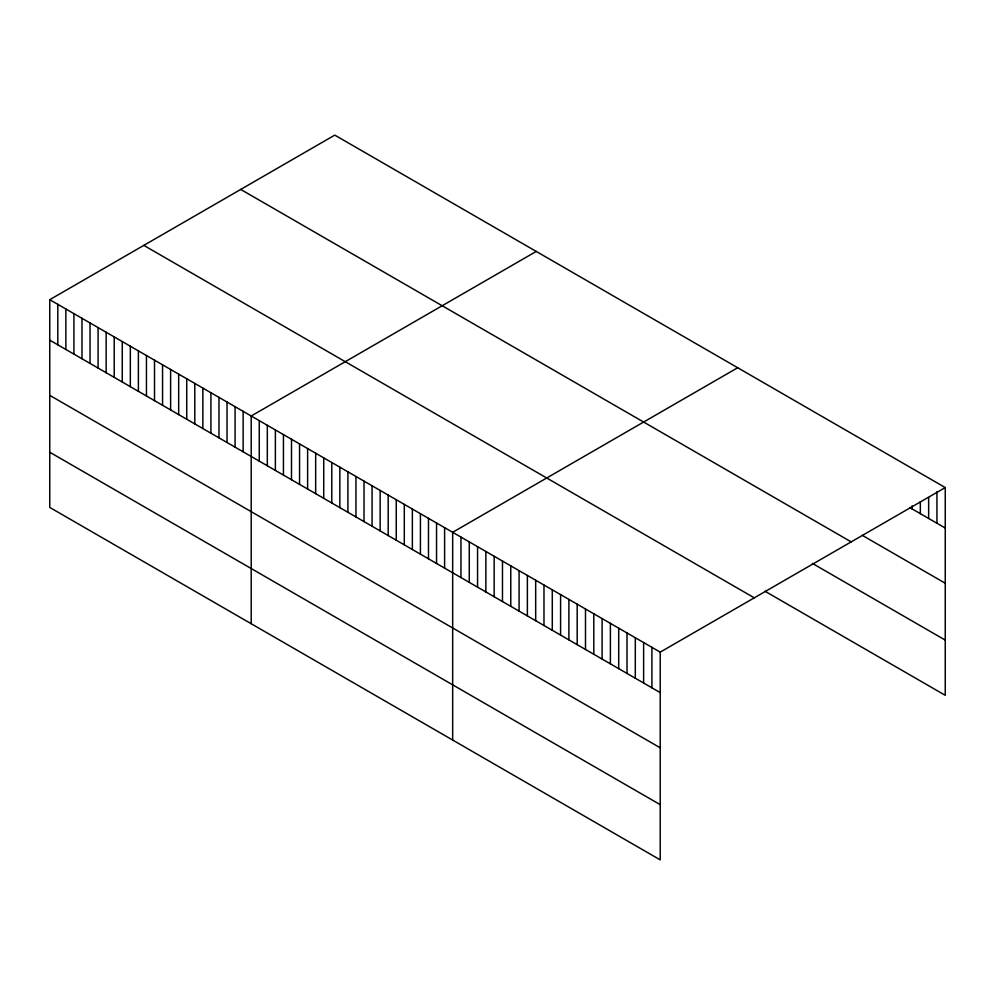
<?xml version="1.0" encoding="UTF-8"?>
<svg xmlns="http://www.w3.org/2000/svg" width="995" height="995" viewBox="0 0 995 995"><rect width="100%" height="100%" fill="white"/><g stroke="black" fill="none" stroke-linecap="round" stroke-linejoin="round"><path stroke-width="1.49" d="M49.75 299.694L660.22 652.135L660.22 859.879L49.75 507.425L49.75 299.694L334.78 135.121L945.25 487.575L945.25 695.306L764.968 591.229M536.243 251.436L251.2 415.997L251.2 623.728M737.693 367.74L452.663 532.3L452.663 740.044M660.22 652.135L945.25 487.575M909.666 507.5L945.25 528.034M862.23 535.31L945.25 583.244M240.728 189.436L851.185 541.877M812.418 563.419L945.25 640.108M143.815 245.379L754.272 597.833M49.75 340.153L660.22 692.607M49.75 395.351L660.22 747.805M49.75 452.228L660.22 804.669M936.942 491.779L936.942 523.246M928.646 497.475L928.646 518.457M920.338 501.667L920.338 513.656M912.042 505.87L912.042 508.868M651.912 647.347L651.912 687.806M643.616 642.546L643.616 683.018M635.308 637.758L635.308 678.217M627.012 632.969L627.012 673.428M618.703 628.168L618.703 668.64M610.395 623.38L610.395 663.839M602.099 618.579L602.099 659.051M593.791 613.791L593.791 654.25M585.495 609.002L585.495 649.461M577.187 604.201L577.187 644.673M568.891 599.413L568.891 639.872M560.583 594.612L560.583 635.084M552.287 589.824L552.287 630.283M543.979 585.035L543.979 625.494M535.683 580.234L535.683 620.706M527.375 575.446L527.375 615.905M519.079 570.645L519.079 611.117M510.771 565.856L510.771 606.316M502.475 561.068L502.475 601.527M494.167 556.267L494.167 596.739M485.871 551.479L485.871 591.938M477.563 546.69L477.563 587.149M469.267 541.889L469.267 582.361M460.959 537.101L460.959 577.56M444.603 527.649L444.603 568.12M436.544 522.997L436.544 563.468M428.484 518.345L428.484 558.817M420.425 513.694L420.425 554.165M412.365 509.042L412.365 549.501M404.306 504.39L404.306 544.85M396.246 499.739L396.246 540.198M388.187 495.087L388.187 535.546M380.14 490.435L380.14 530.895M372.08 485.784L372.08 526.243M364.021 481.132L364.021 521.591M355.961 476.481L355.961 516.94M347.902 471.829L347.902 512.288M339.842 467.177L339.842 507.637M331.783 462.526L331.783 502.985M323.723 457.862L323.723 498.333M315.664 453.21L315.664 493.682M307.617 448.558L307.617 489.03M299.557 443.907L299.557 484.378M291.498 439.255L291.498 479.727M283.438 434.604L283.438 475.075M275.379 429.952L275.379 470.424M267.319 425.3L267.319 465.76M259.26 420.649L259.26 461.108M243.141 411.345L243.141 451.805M235.081 406.694L235.081 447.153M227.034 402.042L227.034 442.501M218.975 397.391L218.975 437.85M210.915 392.739L210.915 433.198M202.856 388.087L202.856 428.546M194.796 383.436L194.796 423.895M186.737 378.784L186.737 419.243M178.677 374.12L178.677 414.592M170.618 369.468L170.618 409.94M162.558 364.817L162.558 405.288M154.511 360.165L154.511 400.637M146.452 355.513L146.452 395.985M138.392 350.862L138.392 391.333M130.333 346.21L130.333 386.669M122.273 341.559L122.273 382.018M114.214 336.907L114.214 377.366M106.154 332.255L106.154 372.715M98.095 327.604L98.095 368.063M90.035 322.952L90.035 363.411M81.988 318.3L81.988 358.76M73.928 313.649L73.928 354.108M65.869 308.997L65.869 349.456M57.809 304.346L57.809 344.805"/></g></svg>
